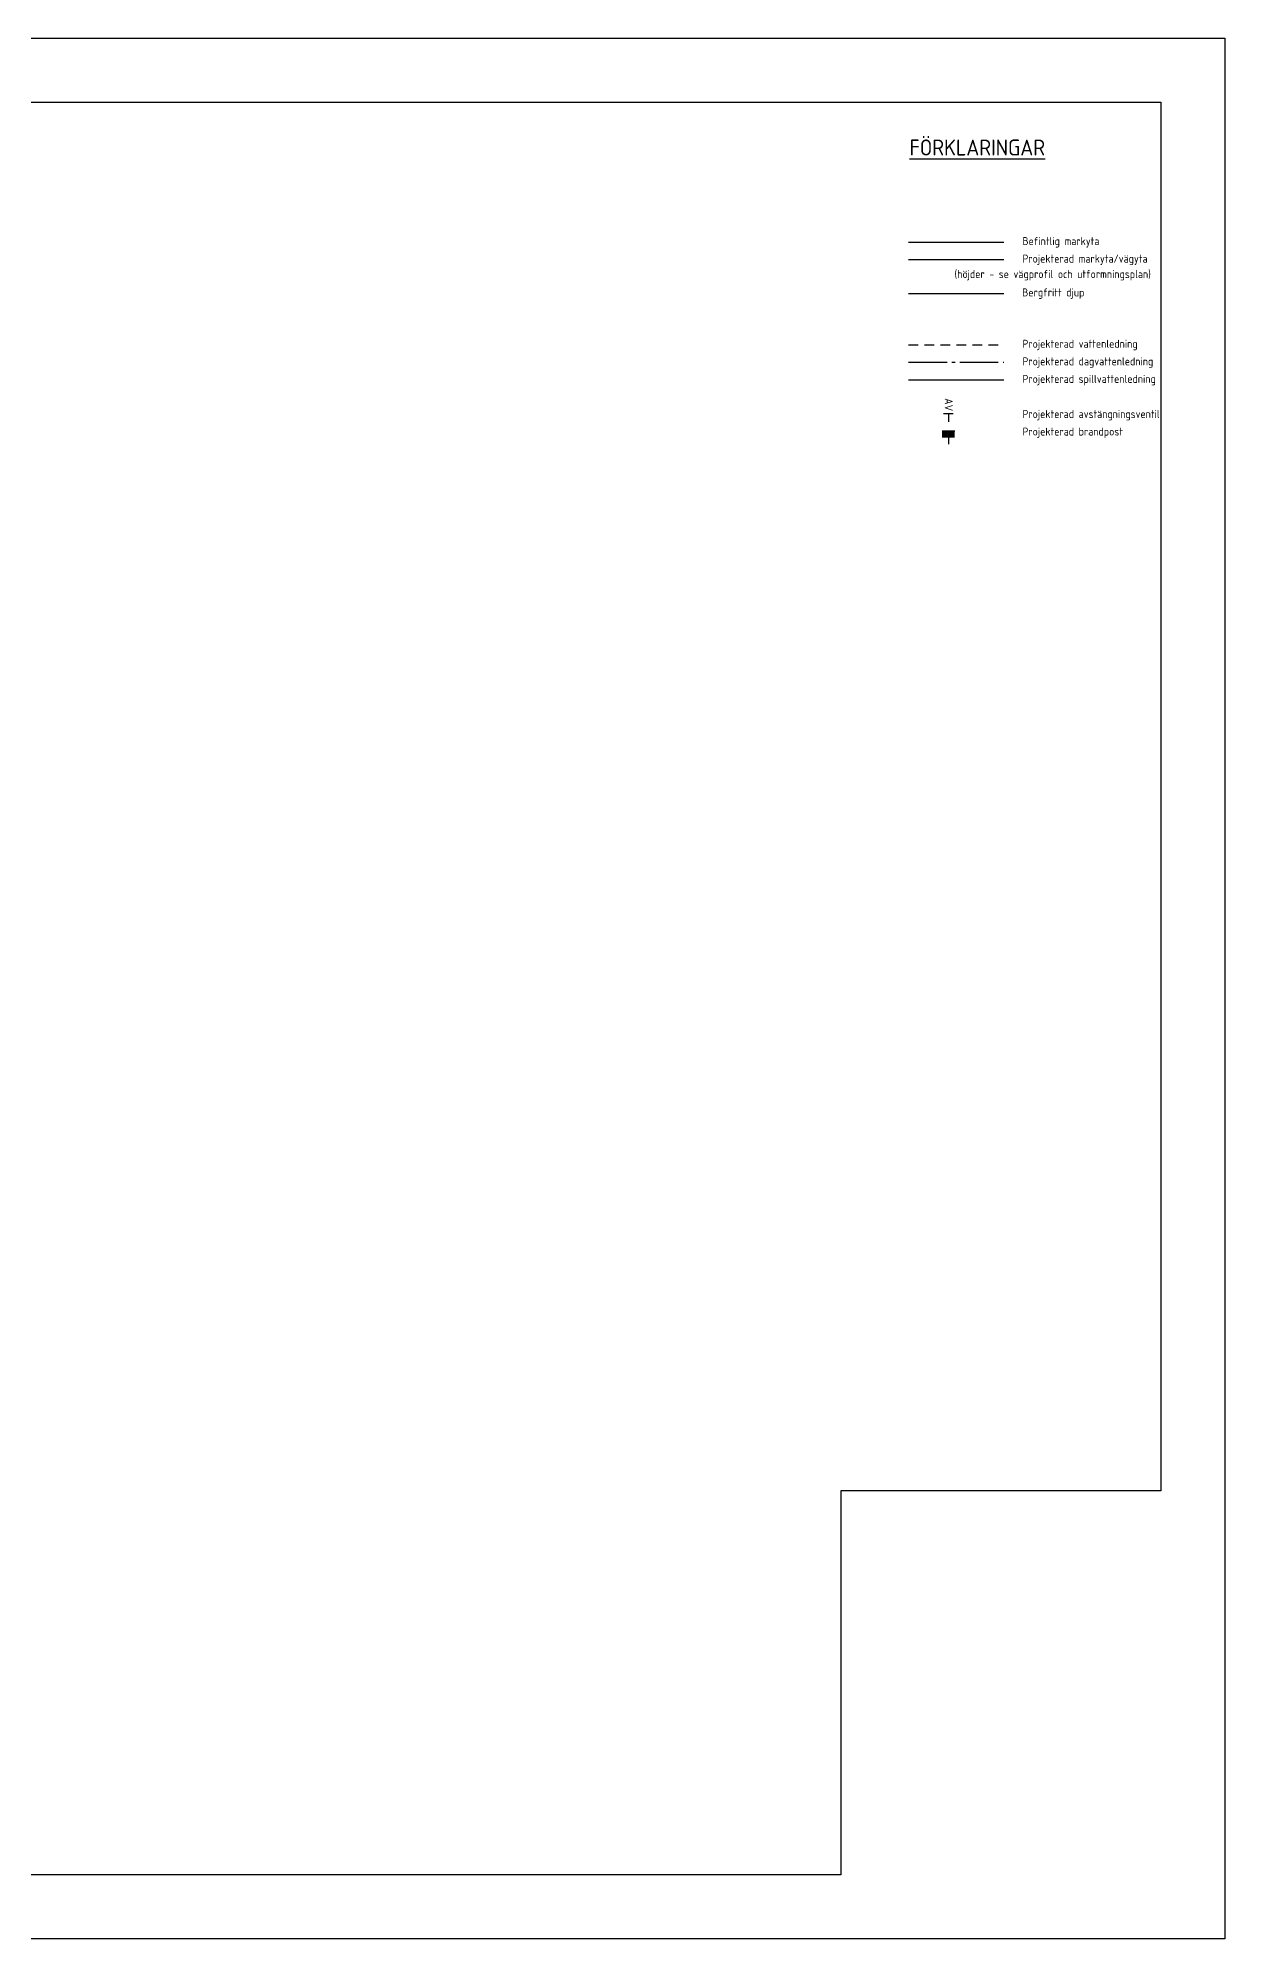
# Model space of a CAD drawing. Header units: metres. Extents: x 14120 to 17296, y 12612 to 17223.
# Drawn here: x 16906 to 17277, y 13333 to 13927 of the extents above; entities that cross this region are included whole.
import ezdxf

# ---------------------------------------------------------------- set-up
doc = ezdxf.new("R2010")
doc.units = ezdxf.units.M
doc.header["$MEASUREMENT"] = 0
for name, pattern in [('BH90-PMB-DV', [16, 12, -1.5, 1, -1.5]), ('BH90-PMB-SPV', [16, 8, 8]), ('BH90-PMB-V', [6, 4, -2]), ('STRECKAD_3', [5, 3, -2])]:
    doc.linetypes.add(name, pattern=pattern)
doc.layers.get('0').update_dxf_attribs({"linetype": 'CONTINUOUS'})
doc.layers.get('DEFPOINTS').update_dxf_attribs({"color": 5, "linetype": 'CONTINUOUS'})
for name, color, linetype in [('03_T', 3, 'CONTINUOUS'), ('05_txt', 1, 'CONTINUOUS'), ('BH90-PROJEKTERAD', 7, 'BH90-BERG_FOM'), ('M-41-Vattenledn', 6, 'BH90-PMB-V'), ('M-412', 3, 'BH90-PMB-DV'), ('M-414', 1, 'STRECKAD_3'), ('M-46-Element', 4, 'CONTINUOUS'), ('M-46-MARK', 4, 'CONTINUOUS'), ('M-46-Spillvledn', 6, 'BH90-PMB-SPV')]:
    doc.layers.add(name, color=color, linetype=linetype)
doc.styles.add('ISO', font='iso.shx')
doc.linetypes.add('BH90-BERG_FOM', pattern='A,1.5,[12,BH90K.SHX,S=0.3,R=0,X=0,Y=0],1.5,-0.75,3,-0.75,3,-0.75,3,-0.75,3,-0.75', length=18.75)

# ---------------------------------------------------------------- blocks, each defined once
blk = doc.blocks.new('BH90917f')
for p, q in [((2, 0), (0, 0)), ((4, -2), (4, 2))]:
    blk.add_line(p, q)
for points in [[(2, 2), (2, -2), (4, 2), (4, -2)], [(4, 2), (4, 2), (4, -2)]]:
    blk.add_solid(points)
blk = doc.blocks.new('BH90919f')
blk.add_line((1.5, 0), (-1.5, 0))

msp = doc.modelspace()

# ---------------------------------------------------------------- linework, layer by layer
at = {"layer": 'BH90-PROJEKTERAD', "color": 1, "linetype": 'BH90-BERG_FOM', "ltscale": 0.4, "flags": 128}
msp.add_lwpolyline([(17177.851, 13846.842), (17207.637, 13846.842)], dxfattribs=at)
at = {"layer": 'DEFPOINTS', "flags": 128}
for points in [[(16435.774, 13332.642), (16435.774, 13926.642), (17276.774, 13926.642), (17276.774, 13332.642)], [(16475.774, 13352.642), (16475.774, 13906.642), (17256.774, 13906.642), (17256.774, 13472.642), (17156.774, 13472.642), (17156.774, 13352.642)]]:
    msp.add_lwpolyline(points, close=True, dxfattribs=at)
at = {"layer": 'M-41-Vattenledn', "flags": 128}
msp.add_lwpolyline([(17190.34, 13809.357), (17190.34, 13806.734)], dxfattribs=at)
at = {"layer": 'M-412'}
msp.add_line((17177.928, 13825.305), (17207.637, 13825.305), dxfattribs=at)
at = {"layer": 'M-414'}
msp.add_line((17177.928, 13830.789), (17207.637, 13830.789), dxfattribs=at)
at = {"layer": 'M-46-Element', "color": 3}
msp.add_line((17177.928, 13857.397), (17207.637, 13857.397), dxfattribs=at)
at = {"layer": 'M-46-MARK'}
msp.add_line((17177.928, 13862.881), (17207.637, 13862.881), dxfattribs=at)
at = {"layer": 'M-46-Spillvledn', "color": 6, "linetype": 'BH90-PMB-SPV'}
msp.add_line((17177.928, 13819.82), (17207.637, 13819.82), dxfattribs=at)

# ---------------------------------------------------------------- block references
at = {"layer": 'M-41-Vattenledn'}
ref = msp.add_blockref('BH90919f', (17190.34, 13809.357), dxfattribs=dict(at, rotation=180))
ref.add_attrib('AV', 'AV', (17189.222, 13814.109), dxfattribs={"layer": '0', "color": 1, "height": 2.5, "rotation": 270, "style": 'ISO', "flags": 8})
at = {"layer": 'M-41-Vattenledn', "rotation": 90}
msp.add_blockref('BH90917f', (17190.356, 13799.745), dxfattribs=at)

# ---------------------------------------------------------------- texts
at = {"layer": '03_T', "color": 7, "style": 'ISO'}
msp.add_text('%%UFÖRKLARINGAR', height=5, dxfattribs=at).set_placement((17178.204, 13889.931))
at = {"layer": '05_txt', "style": 'ISO'}
for s, p in [('Befintlig markyta', (17213.49, 13861.938)), ('Projekterad markyta/vägyta', (17213.49, 13856.454)), ('(höjder - se vägprofil och utformningsplan)', (17192.249, 13851.637)), ('Bergfritt djup', (17213.413, 13845.899)), ('Projekterad vattenledning', (17213.49, 13829.846)), ('Projekterad dagvattenledning', (17213.49, 13824.362)), ('Projekterad spillvattenledning', (17213.49, 13818.877)), ('Projekterad avstängningsventil', (17213.49, 13807.908)), ('Projekterad brandpost', (17213.49, 13802.424))]:
    msp.add_text(s, height=2.5, dxfattribs=at).set_placement(p)

doc.saveas('drawing.dxf')
